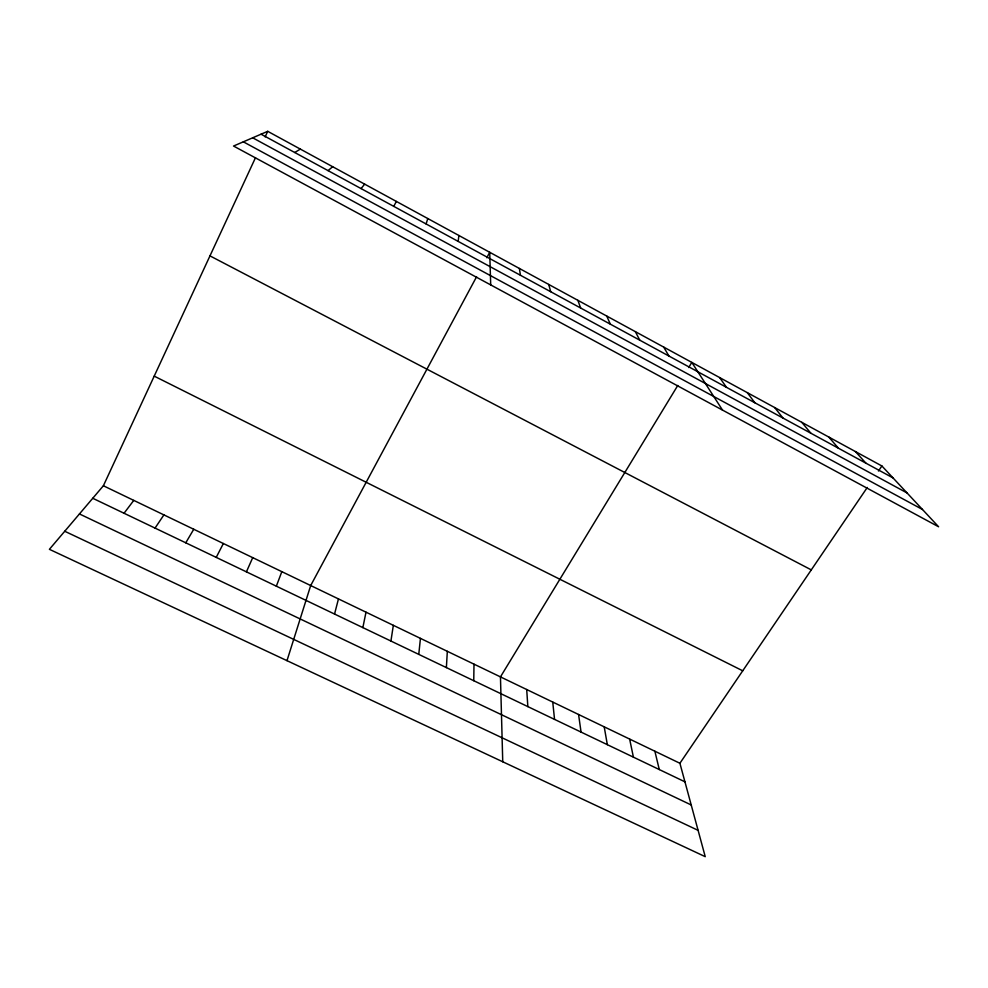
<?xml version="1.0" encoding="UTF-8"?>
<svg xmlns="http://www.w3.org/2000/svg" width="988" height="988" viewBox="0 0 988 988"><rect width="100%" height="100%" fill="white"/><g stroke="black" fill="none" stroke-linecap="round" stroke-linejoin="round"><path stroke-width="1.48" d="M473.758 680.707L473.993 664.158M446.378 667.592L447.329 651.327M418.764 654.377L420.443 638.384M458.16 241.393L458.901 235.502M390.927 641.039L393.335 625.33M362.855 627.602L366.005 612.177M334.549 614.042L338.464 598.913M426.112 223.967L427.779 218.546M286.989 660.651L310.689 585.551L476.574 276.764M276.344 586.18L281.827 571.657M246.42 571.842L252.718 557.652M103.382 485.763L679.905 763.267L705.234 856.67L49.4 549.316L103.382 485.763L255.497 157.685M265.142 136.875L267.723 131.33L881.889 465.978L938.6 526.777L233.538 146.039L267.723 131.33M216.224 557.393L223.362 543.511M393.743 206.356L396.373 201.429M486.8 257.732L489.727 252.298L490.703 284.915M185.769 542.807L193.759 529.259M677.793 385.444L500.459 676.891L502.744 761.773M688.698 367.524L691.81 362.398L722.512 410.094M155.042 528.098L163.897 514.896M679.905 763.267L867.279 487.467M878.456 471.029L881.889 465.978M124.043 513.254L133.775 500.385M361.065 188.584L364.671 184.151M328.053 170.628L332.66 166.713M294.733 152.498L300.34 149.114M64.739 531.26L698.096 830.352M79.448 513.945L691.205 804.961M92.761 498.273L684.931 781.829M154.214 376.144L742.729 670.803M209.975 255.88L811.296 569.891M252.681 137.801L907.046 492.938M243.344 141.827L922.483 509.499M261.067 134.195L893.053 477.933M855.435 451.553L865.896 463.162M828.747 437.017L838.503 448.268M801.824 422.345L810.864 433.238M774.678 407.55L782.978 418.072M747.299 392.631L754.844 402.771M719.672 377.589L726.464 387.333M663.701 347.084L668.925 356.038M635.346 331.635L639.767 340.181M606.731 316.049L610.349 324.175M577.869 300.327L580.648 308.021M548.748 284.458L550.687 291.719M654.871 751.213L659.28 769.541M629.64 739.073L633.407 757.154M604.211 726.835L607.336 744.668M519.367 268.452L520.441 275.269M578.573 714.497L581.055 732.083M552.737 702.06L554.552 719.4M526.703 689.525L527.839 706.605"/></g></svg>
